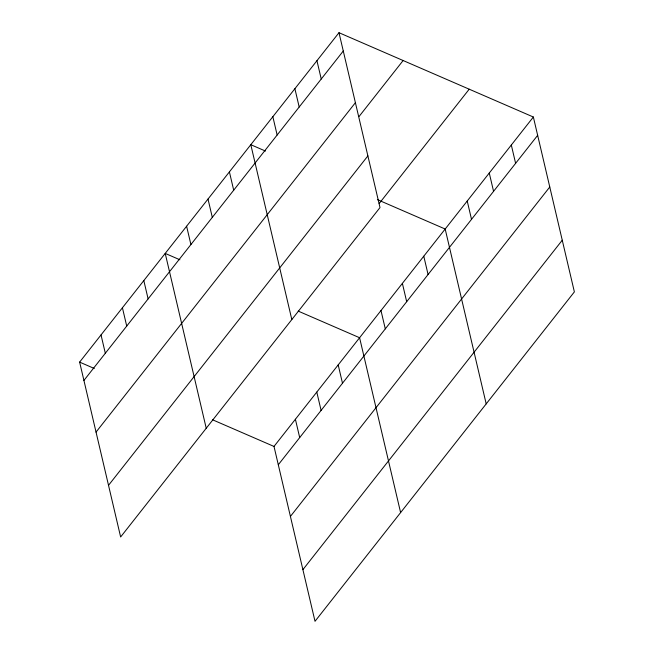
<?xml version="1.0" encoding="UTF-8"?>
<svg xmlns="http://www.w3.org/2000/svg" width="654" height="654" viewBox="0 0 654 654"><rect width="100%" height="100%" fill="white"/><g stroke="black" fill="none" stroke-linecap="round" stroke-linejoin="round"><path stroke-width="0.98" d="M338.985 32.7L379.999 207.563L120.638 536.975L79.625 362.112L338.985 32.7L533.362 117.025L574.375 291.888L315.015 621.3L274.001 446.437L533.362 117.025M83.925 380.44L343.276 51.02M96.04 432.098L355.4 102.678M359.038 116.526L403.126 60.528M108.523 485.317L367.883 155.905M379.148 203.598L469.212 89.197M278.302 464.757L537.653 135.345M290.417 516.415L549.769 187.003M302.9 569.642L562.252 240.222M265.467 151.058L250.801 144.697L291.815 319.561M377.366 199.609L445.178 229.023L486.192 403.886M179.875 259.769L165.217 253.409L206.231 428.272M298.199 311.1L359.594 337.734L400.608 512.589M79.625 362.112L94.29 368.48M212.607 419.803L274.001 446.437M511.314 145.025L515.614 163.345M489.266 173.024L493.566 191.344M467.226 201.023L471.518 219.343M423.784 256.204L428.076 274.525M402.382 283.378L406.682 301.698M380.988 310.552L385.288 328.872M316.937 60.699L321.237 79.02M294.889 88.699L299.189 107.019M338.192 364.907L342.492 383.228M272.849 116.698L277.141 135.018M316.798 392.089L321.098 410.41M295.404 419.263L299.696 437.583M229.407 171.879L233.699 190.2M208.005 199.053L212.305 217.373M186.611 226.235L190.911 244.555M143.815 280.582L148.115 298.903M122.421 307.764L126.721 326.084M101.027 334.938L105.319 353.258"/></g></svg>
